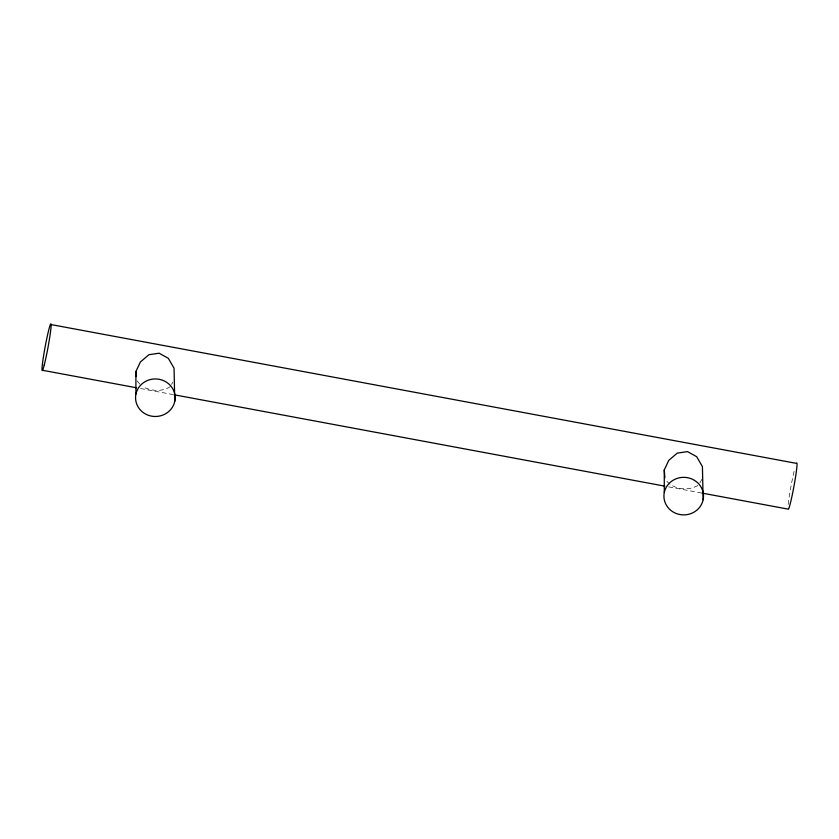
<?xml version="1.0" encoding="UTF-8"?>
<svg xmlns="http://www.w3.org/2000/svg" width="839" height="839" viewBox="0 0 839 839"><rect width="100%" height="100%" fill="white"/><g stroke="black" fill="none" stroke-linecap="round" stroke-linejoin="round"><path stroke-width="0.63" stroke-dasharray="4.2 3.15" d="M171.523 384.398L172.813 382.144M699.894 482.803L701.834 479.415M170.233 386.653C161.843 392.212 150.936 390.984 142.305 386.622M697.838 485.487C687.382 491.623 671.735 489.284 664.96 478.786M140.48 388.509L172.687 394.508M668.693 486.882L702.191 493.122M139.809 384.105L136.589 380.392M788.167 504.459A23.754 1.458 -79.5 0 1 794.753 468.707"/><path stroke-width="1.26" d="M135.918 394.099L135.897 371.53L140.407 361.966L148.912 354.708L159.137 353.209L168.335 358.326L174.051 368.227L174.764 401.336A19.8 18.783 -0.1 0 1 142.326 411.865A19.8 18.783 -0.1 0 1 148.933 379.952A19.8 18.783 -0.1 0 1 174.764 401.336M664.289 492.493L664.268 469.924L668.777 460.359L677.283 453.102L687.508 451.602L696.706 456.72L702.421 466.631L703.145 499.729A19.8 18.783 -0.1 0 1 670.697 510.269A19.8 18.783 -0.1 0 1 677.314 478.345A19.8 18.783 -0.1 0 1 703.145 499.729M50.487 324.462L796.431 463.369A23.754 1.458 -79.5 0 1 794.764 481.743A23.754 1.458 -79.5 0 1 788.513 509.189L702.191 493.122M42.569 370.282L136.61 387.796M173.977 394.75L664.834 486.159M664.268 469.924L664.866 477.517M135.897 371.53L136.296 376.596M44.247 364.944A23.754 1.458 -79.5 0 0 51.106 325.259A23.754 1.458 -79.5 0 0 44.236 351.908A23.754 1.458 -79.5 0 0 44.247 364.944"/></g></svg>
